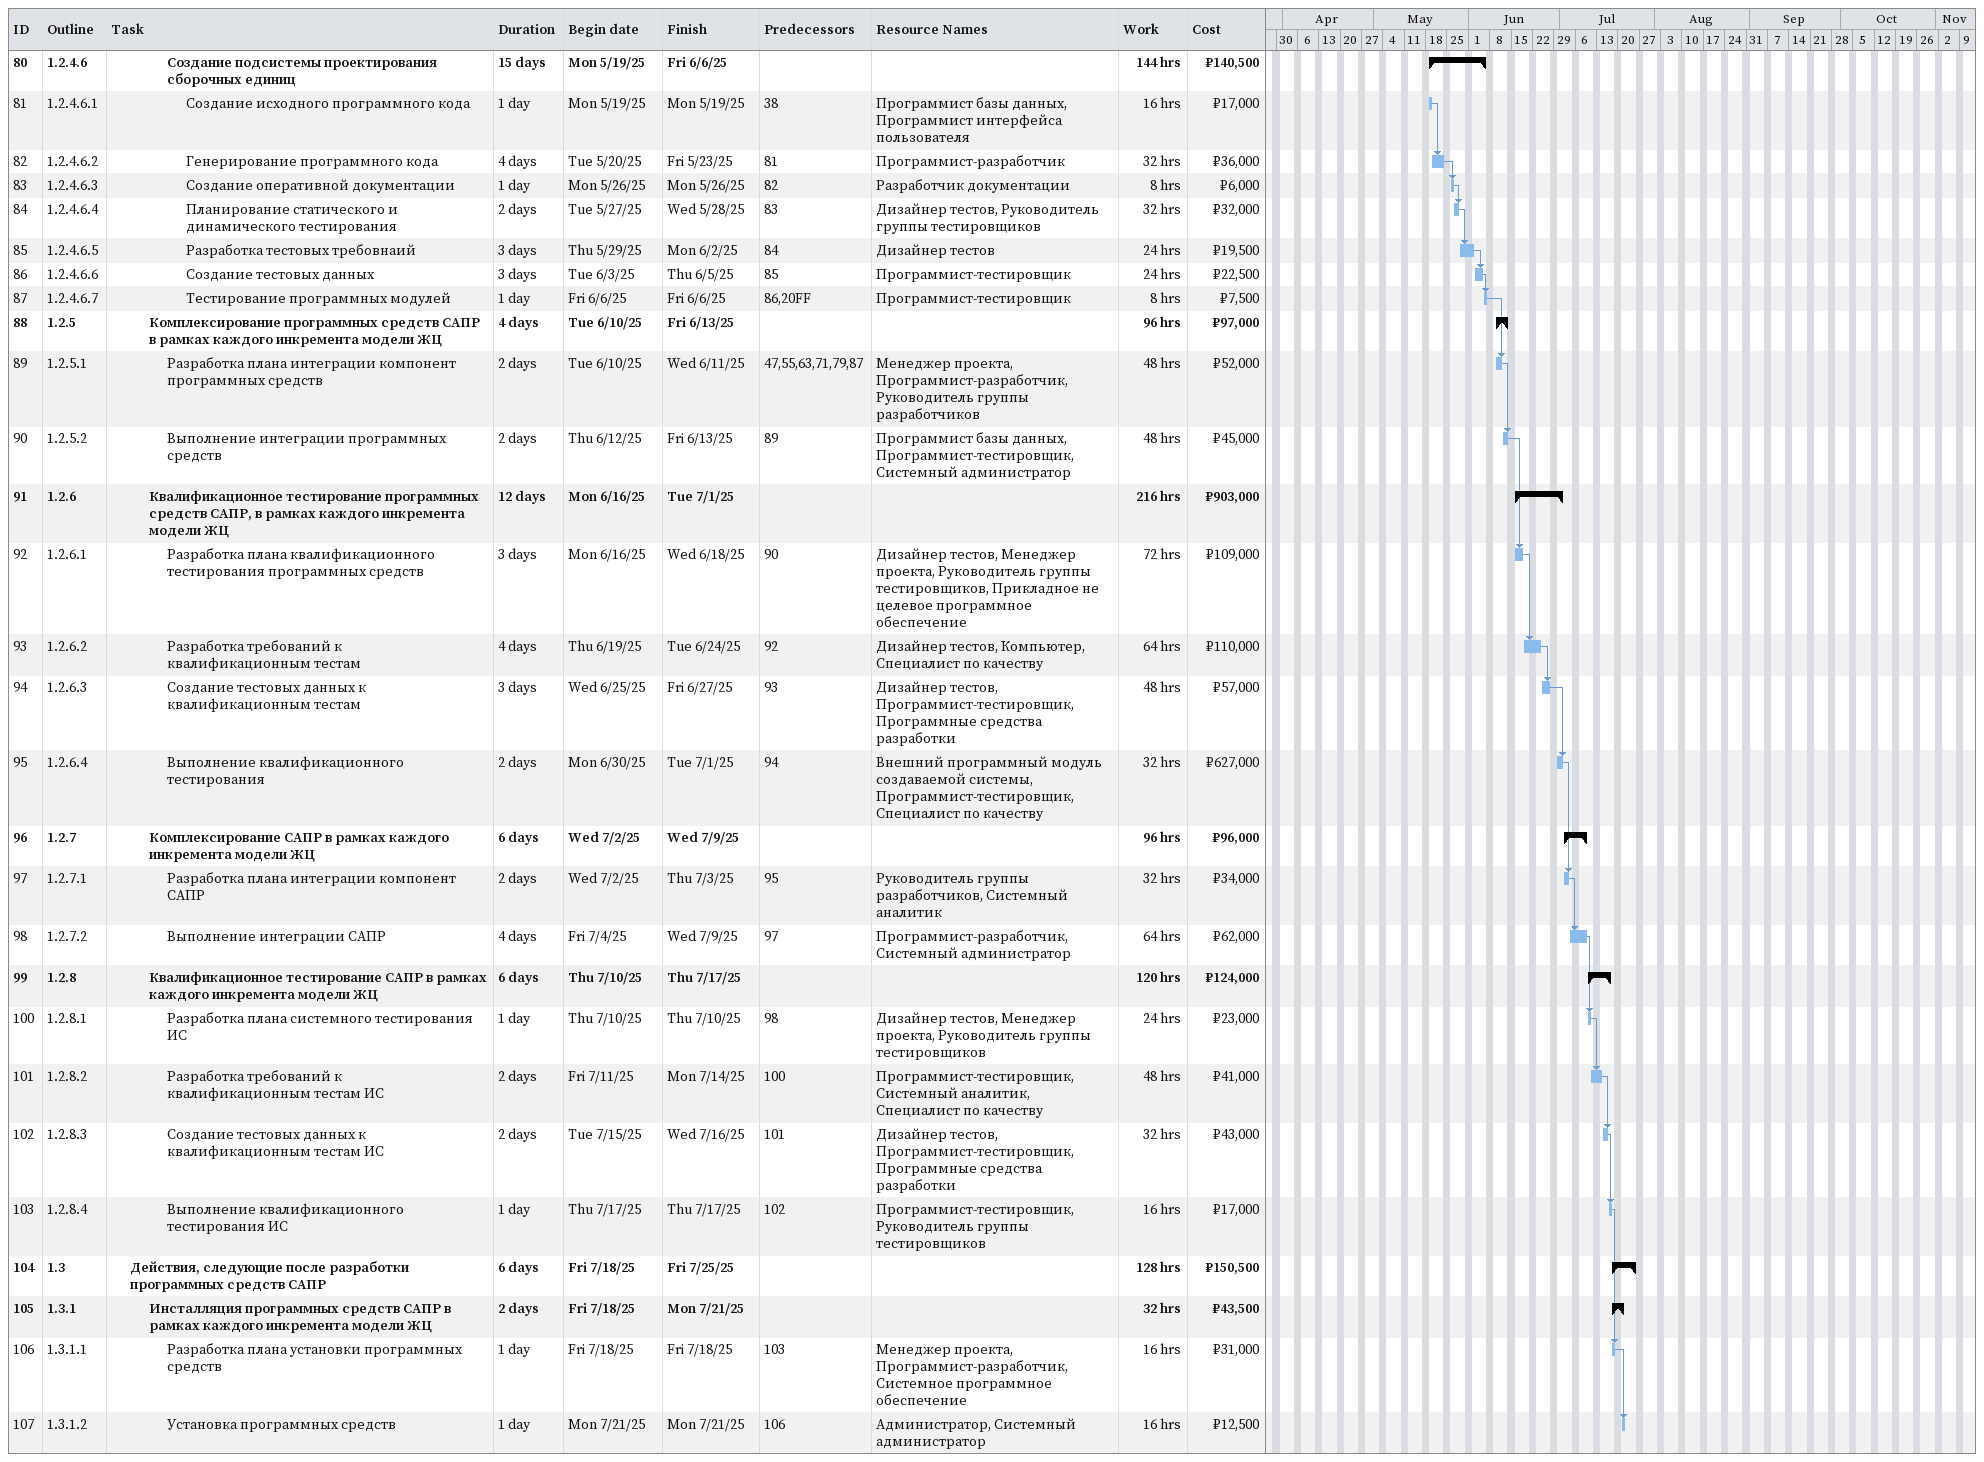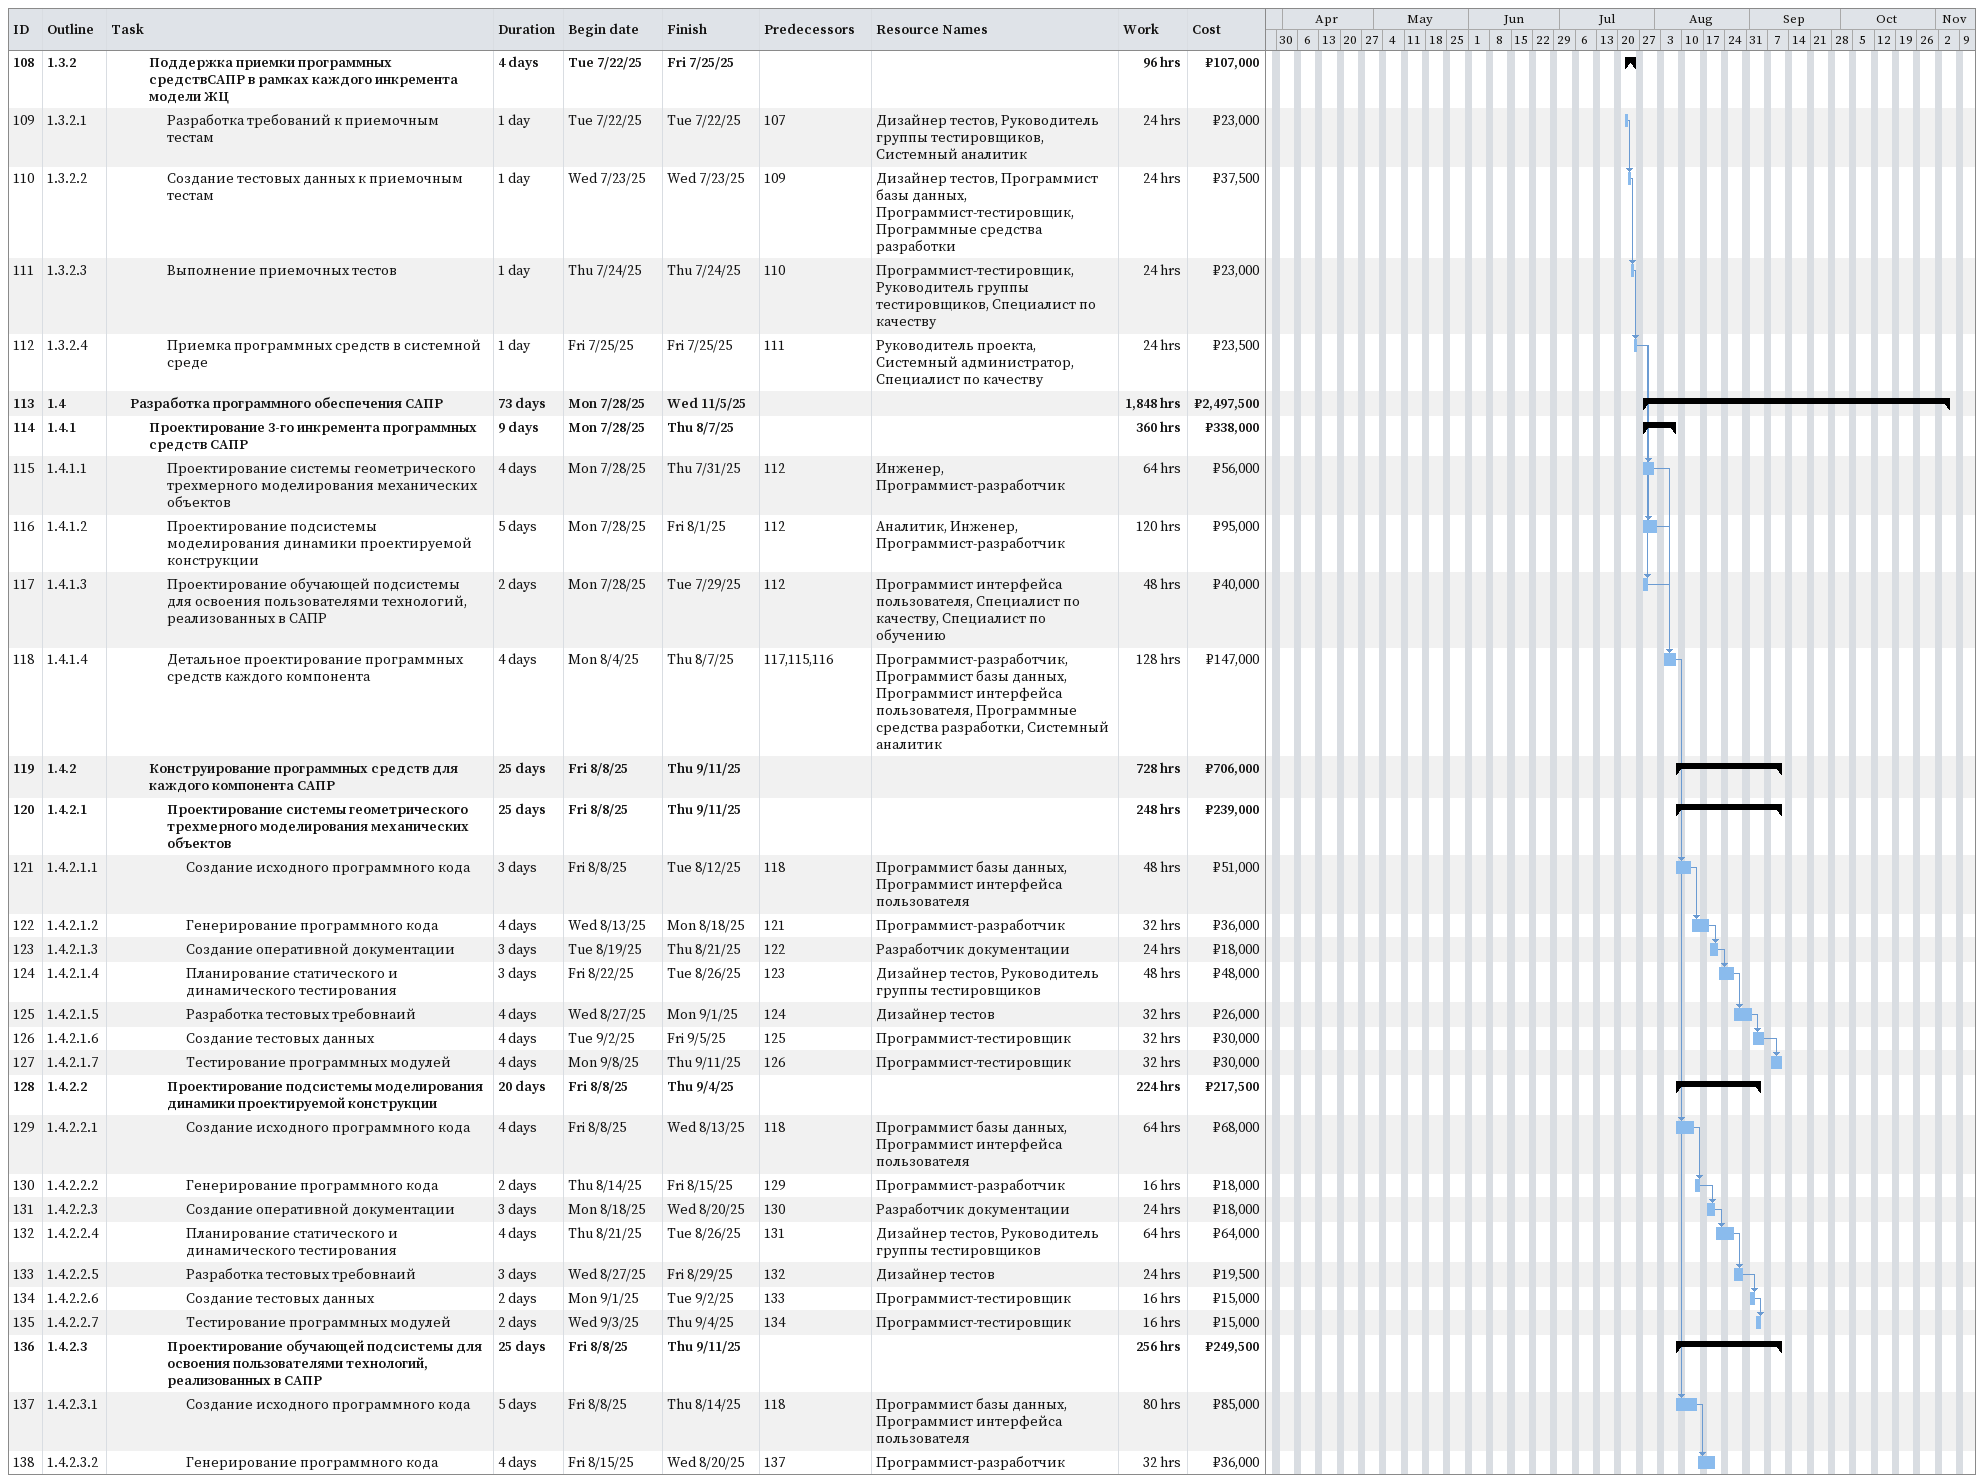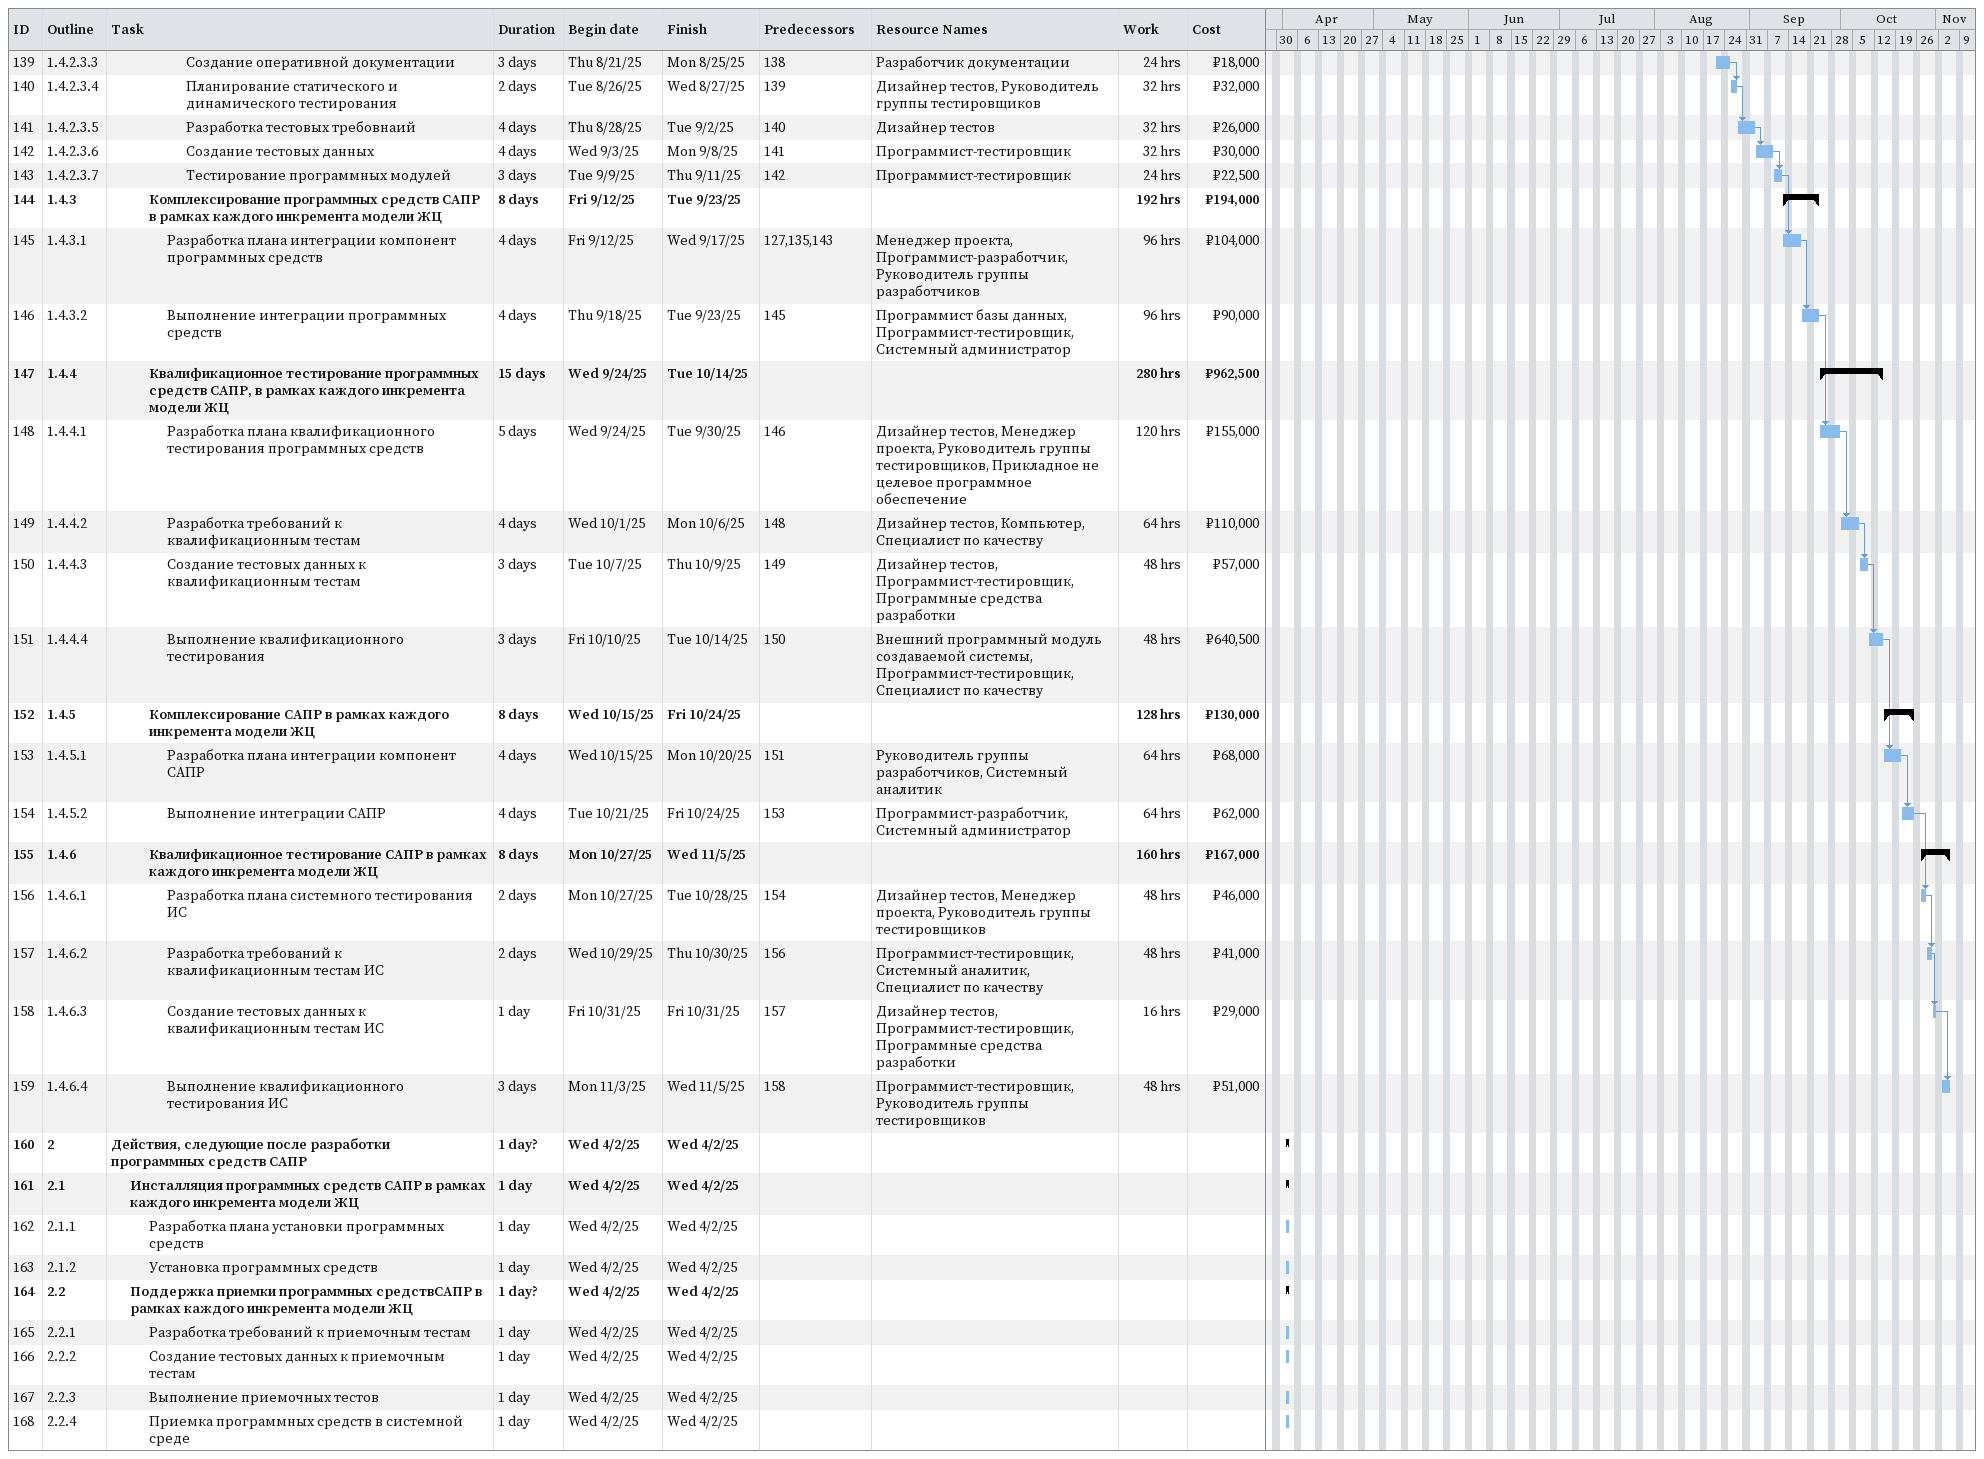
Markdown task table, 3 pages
| ID | WBS | Task | Duration | Start | Finish | Predecessors | Resources | Work (h) | Cost (₽) |
|---|---|---|---|---|---|---|---|---|---|
| 80 | 1.2.4.6 | **Создание подсистемы проектирования сборочных единиц** | 15d | 2025-05-19 | 2025-06-06 |  |  | 144 | 140500 |
| 81 | 1.2.4.6.1 | Создание исходного программного кода | 1d | 2025-05-19 | 2025-05-19 | 38 | Программист базы данных, Программист интерфейса пользователя | 16 | 17000 |
| 82 | 1.2.4.6.2 | Генерирование программного кода | 4d | 2025-05-20 | 2025-05-23 | 81 | Программист-разработчик | 32 | 36000 |
| 83 | 1.2.4.6.3 | Создание оперативной документации | 1d | 2025-05-26 | 2025-05-26 | 82 | Разработчик документации | 8 | 6000 |
| 84 | 1.2.4.6.4 | Планирование статического и динамического тестирования | 2d | 2025-05-27 | 2025-05-28 | 83 | Дизайнер тестов, Руководитель группы тестировщиков | 32 | 32000 |
| 85 | 1.2.4.6.5 | Разработка тестовых требовнаий | 3d | 2025-05-29 | 2025-06-02 | 84 | Дизайнер тестов | 24 | 19500 |
| 86 | 1.2.4.6.6 | Создание тестовых данных | 3d | 2025-06-03 | 2025-06-05 | 85 | Программист-тестировщик | 24 | 22500 |
| 87 | 1.2.4.6.7 | Тестирование программных модулей | 1d | 2025-06-06 | 2025-06-06 | 86, 20FF | Программист-тестировщик | 8 | 7500 |
| 88 | 1.2.5 | **Комплексирование программных средств САПР в рамках каждого инкремента модели ЖЦ** | 4d | 2025-06-10 | 2025-06-13 |  |  | 96 | 97000 |
| 89 | 1.2.5.1 | Разработка плана интеграции компонент программных средств | 2d | 2025-06-10 | 2025-06-11 | 47, 55, 63, 71, 79, 87 | Менеджер проекта, Программист-разработчик, Руководитель группы разработчиков | 48 | 52000 |
| 90 | 1.2.5.2 | Выполнение интеграции программных средств | 2d | 2025-06-12 | 2025-06-13 | 89 | Программист базы данных, Программист-тестировщик, Системный администратор | 48 | 45000 |
| 91 | 1.2.6 | **Квалификационное тестирование программных средств САПР, в рамках каждого инкремента модели ЖЦ** | 12d | 2025-06-16 | 2025-07-01 |  |  | 216 | 903000 |
| 92 | 1.2.6.1 | Разработка плана квалификационного тестирования программных средств | 3d | 2025-06-16 | 2025-06-18 | 90 | Дизайнер тестов, Менеджер проекта, Руководитель группы тестировщиков, Прикладное не целевое программное обеспечение | 72 | 109000 |
| 93 | 1.2.6.2 | Разработка требований к квалификационным тестам | 4d | 2025-06-19 | 2025-06-24 | 92 | Дизайнер тестов, Компьютер, Специалист по качеству | 64 | 110000 |
| 94 | 1.2.6.3 | Создание тестовых данных к квалификационным тестам | 3d | 2025-06-25 | 2025-06-27 | 93 | Дизайнер тестов, Программист-тестировщик, Программные средства разработки | 48 | 57000 |
| 95 | 1.2.6.4 | Выполнение квалификационного тестирования | 2d | 2025-06-30 | 2025-07-01 | 94 | Внешний программный модуль создаваемой системы, Программист-тестировщик, Специалист по качеству | 32 | 627000 |
| 96 | 1.2.7 | **Комплексирование САПР в рамках каждого инкремента модели ЖЦ** | 6d | 2025-07-02 | 2025-07-09 |  |  | 96 | 96000 |
| 97 | 1.2.7.1 | Разработка плана интеграции компонент САПР | 2d | 2025-07-02 | 2025-07-03 | 95 | Руководитель группы разработчиков, Системный аналитик | 32 | 34000 |
| 98 | 1.2.7.2 | Выполнение интеграции САПР | 4d | 2025-07-04 | 2025-07-09 | 97 | Программист-разработчик, Системный администратор | 64 | 62000 |
| 99 | 1.2.8 | **Квалификационное тестирование САПР в рамках каждого инкремента модели ЖЦ** | 6d | 2025-07-10 | 2025-07-17 |  |  | 120 | 124000 |
| 100 | 1.2.8.1 | Разработка плана системного тестирования ИС | 1d | 2025-07-10 | 2025-07-10 | 98 | Дизайнер тестов, Менеджер проекта, Руководитель группы тестировщиков | 24 | 23000 |
| 101 | 1.2.8.2 | Разработка требований к квалификационным тестам ИС | 2d | 2025-07-11 | 2025-07-14 | 100 | Программист-тестировщик, Системный аналитик, Специалист по качеству | 48 | 41000 |
| 102 | 1.2.8.3 | Создание тестовых данных к квалификационным тестам ИС | 2d | 2025-07-15 | 2025-07-16 | 101 | Дизайнер тестов, Программист-тестировщик, Программные средства разработки | 32 | 43000 |
| 103 | 1.2.8.4 | Выполнение квалификационного тестирования ИС | 1d | 2025-07-17 | 2025-07-17 | 102 | Программист-тестировщик, Руководитель группы тестировщиков | 16 | 17000 |
| 104 | 1.3 | **Действия, следующие после разработки программных средств САПР** | 6d | 2025-07-18 | 2025-07-25 |  |  | 128 | 150500 |
| 105 | 1.3.1 | **Инсталляция программных средств САПР в рамках каждого инкремента модели ЖЦ** | 2d | 2025-07-18 | 2025-07-21 |  |  | 32 | 43500 |
| 106 | 1.3.1.1 | Разработка плана установки программных средств | 1d | 2025-07-18 | 2025-07-18 | 103 | Менеджер проекта, Программист-разработчик, Системное программное обеспечение | 16 | 31000 |
| 107 | 1.3.1.2 | Установка программных средств | 1d | 2025-07-21 | 2025-07-21 | 106 | Администратор, Системный администратор | 16 | 12500 |
| 108 | 1.3.2 | **Поддержка приемки программных средствСАПР в рамках каждого инкремента модели ЖЦ** | 4d | 2025-07-22 | 2025-07-25 |  |  | 96 | 107000 |
| 109 | 1.3.2.1 | Разработка требований к приемочным тестам | 1d | 2025-07-22 | 2025-07-22 | 107 | Дизайнер тестов, Руководитель группы тестировщиков, Системный аналитик | 24 | 23000 |
| 110 | 1.3.2.2 | Создание тестовых данных к приемочным тестам | 1d | 2025-07-23 | 2025-07-23 | 109 | Дизайнер тестов, Программист базы данных, Программист-тестировщик, Программные средства разработки | 24 | 37500 |
| 111 | 1.3.2.3 | Выполнение приемочных тестов | 1d | 2025-07-24 | 2025-07-24 | 110 | Программист-тестировщик, Руководитель группы тестировщиков, Специалист по качеству | 24 | 23000 |
| 112 | 1.3.2.4 | Приемка программных средств в системной среде | 1d | 2025-07-25 | 2025-07-25 | 111 | Руководитель проекта, Системный администратор, Специалист по качеству | 24 | 23500 |
| 113 | 1.4 | **Разработка программного обеспечения САПР** | 73d | 2025-07-28 | 2025-11-05 |  |  | 1848 | 2497500 |
| 114 | 1.4.1 | **Проектирование 3-го инкремента программных средств САПР** | 9d | 2025-07-28 | 2025-08-07 |  |  | 360 | 338000 |
| 115 | 1.4.1.1 | Проектирование системы геометрического трехмерного моделирования механических объектов | 4d | 2025-07-28 | 2025-07-31 | 112 | Инженер, Программист-разработчик | 64 | 56000 |
| 116 | 1.4.1.2 | Проектирование подсистемы моделирования динамики проектируемой конструкции | 5d | 2025-07-28 | 2025-08-01 | 112 | Аналитик, Инженер, Программист-разработчик | 120 | 95000 |
| 117 | 1.4.1.3 | Проектирование обучающей подсистемы для освоения пользователями технологий, реализованных в САПР | 2d | 2025-07-28 | 2025-07-29 | 112 | Программист интерфейса пользователя, Специалист по качеству, Специалист по обучению | 48 | 40000 |
| 118 | 1.4.1.4 | Детальное проектирование программных средств каждого компонента | 4d | 2025-08-04 | 2025-08-07 | 117, 115, 116 | Программист-разработчик, Программист базы данных, Программист интерфейса пользователя, Программные средства разработки, Системный аналитик | 128 | 147000 |
| 119 | 1.4.2 | **Конструирование программных средств для каждого компонента САПР** | 25d | 2025-08-08 | 2025-09-11 |  |  | 728 | 706000 |
| 120 | 1.4.2.1 | **Проектирование системы геометрического трехмерного моделирования механических объектов** | 25d | 2025-08-08 | 2025-09-11 |  |  | 248 | 239000 |
| 121 | 1.4.2.1.1 | Создание исходного программного кода | 3d | 2025-08-08 | 2025-08-12 | 118 | Программист базы данных, Программист интерфейса пользователя | 48 | 51000 |
| 122 | 1.4.2.1.2 | Генерирование программного кода | 4d | 2025-08-13 | 2025-08-18 | 121 | Программист-разработчик | 32 | 36000 |
| 123 | 1.4.2.1.3 | Создание оперативной документации | 3d | 2025-08-19 | 2025-08-21 | 122 | Разработчик документации | 24 | 18000 |
| 124 | 1.4.2.1.4 | Планирование статического и динамического тестирования | 3d | 2025-08-22 | 2025-08-26 | 123 | Дизайнер тестов, Руководитель группы тестировщиков | 48 | 48000 |
| 125 | 1.4.2.1.5 | Разработка тестовых требовнаий | 4d | 2025-08-27 | 2025-09-01 | 124 | Дизайнер тестов | 32 | 26000 |
| 126 | 1.4.2.1.6 | Создание тестовых данных | 4d | 2025-09-02 | 2025-09-05 | 125 | Программист-тестировщик | 32 | 30000 |
| 127 | 1.4.2.1.7 | Тестирование программных модулей | 4d | 2025-09-08 | 2025-09-11 | 126 | Программист-тестировщик | 32 | 30000 |
| 128 | 1.4.2.2 | **Проектирование подсистемы моделирования динамики проектируемой конструкции** | 20d | 2025-08-08 | 2025-09-04 |  |  | 224 | 217500 |
| 129 | 1.4.2.2.1 | Создание исходного программного кода | 4d | 2025-08-08 | 2025-08-13 | 118 | Программист базы данных, Программист интерфейса пользователя | 64 | 68000 |
| 130 | 1.4.2.2.2 | Генерирование программного кода | 2d | 2025-08-14 | 2025-08-15 | 129 | Программист-разработчик | 16 | 18000 |
| 131 | 1.4.2.2.3 | Создание оперативной документации | 3d | 2025-08-18 | 2025-08-20 | 130 | Разработчик документации | 24 | 18000 |
| 132 | 1.4.2.2.4 | Планирование статического и динамического тестирования | 4d | 2025-08-21 | 2025-08-26 | 131 | Дизайнер тестов, Руководитель группы тестировщиков | 64 | 64000 |
| 133 | 1.4.2.2.5 | Разработка тестовых требовнаий | 3d | 2025-08-27 | 2025-08-29 | 132 | Дизайнер тестов | 24 | 19500 |
| 134 | 1.4.2.2.6 | Создание тестовых данных | 2d | 2025-09-01 | 2025-09-02 | 133 | Программист-тестировщик | 16 | 15000 |
| 135 | 1.4.2.2.7 | Тестирование программных модулей | 2d | 2025-09-03 | 2025-09-04 | 134 | Программист-тестировщик | 16 | 15000 |
| 136 | 1.4.2.3 | **Проектирование обучающей подсистемы для освоения пользователями технологий, реализованных в САПР** | 25d | 2025-08-08 | 2025-09-11 |  |  | 256 | 249500 |
| 137 | 1.4.2.3.1 | Создание исходного программного кода | 5d | 2025-08-08 | 2025-08-14 | 118 | Программист базы данных, Программист интерфейса пользователя | 80 | 85000 |
| 138 | 1.4.2.3.2 | Генерирование программного кода | 4d | 2025-08-15 | 2025-08-20 | 137 | Программист-разработчик | 32 | 36000 |
| 139 | 1.4.2.3.3 | Создание оперативной документации | 3d | 2025-08-21 | 2025-08-25 | 138 | Разработчик документации | 24 | 18000 |
| 140 | 1.4.2.3.4 | Планирование статического и динамического тестирования | 2d | 2025-08-26 | 2025-08-27 | 139 | Дизайнер тестов, Руководитель группы тестировщиков | 32 | 32000 |
| 141 | 1.4.2.3.5 | Разработка тестовых требовнаий | 4d | 2025-08-28 | 2025-09-02 | 140 | Дизайнер тестов | 32 | 26000 |
| 142 | 1.4.2.3.6 | Создание тестовых данных | 4d | 2025-09-03 | 2025-09-08 | 141 | Программист-тестировщик | 32 | 30000 |
| 143 | 1.4.2.3.7 | Тестирование программных модулей | 3d | 2025-09-09 | 2025-09-11 | 142 | Программист-тестировщик | 24 | 22500 |
| 144 | 1.4.3 | **Комплексирование программных средств САПР в рамках каждого инкремента модели ЖЦ** | 8d | 2025-09-12 | 2025-09-23 |  |  | 192 | 194000 |
| 145 | 1.4.3.1 | Разработка плана интеграции компонент программных средств | 4d | 2025-09-12 | 2025-09-17 | 127, 135, 143 | Менеджер проекта, Программист-разработчик, Руководитель группы разработчиков | 96 | 104000 |
| 146 | 1.4.3.2 | Выполнение интеграции программных средств | 4d | 2025-09-18 | 2025-09-23 | 145 | Программист базы данных, Программист-тестировщик, Системный администратор | 96 | 90000 |
| 147 | 1.4.4 | **Квалификационное тестирование программных средств САПР, в рамках каждого инкремента модели ЖЦ** | 15d | 2025-09-24 | 2025-10-14 |  |  | 280 | 962500 |
| 148 | 1.4.4.1 | Разработка плана квалификационного тестирования программных средств | 5d | 2025-09-24 | 2025-09-30 | 146 | Дизайнер тестов, Менеджер проекта, Руководитель группы тестировщиков, Прикладное не целевое программное обеспечение | 120 | 155000 |
| 149 | 1.4.4.2 | Разработка требований к квалификационным тестам | 4d | 2025-10-01 | 2025-10-06 | 148 | Дизайнер тестов, Компьютер, Специалист по качеству | 64 | 110000 |
| 150 | 1.4.4.3 | Создание тестовых данных к квалификационным тестам | 3d | 2025-10-07 | 2025-10-09 | 149 | Дизайнер тестов, Программист-тестировщик, Программные средства разработки | 48 | 57000 |
| 151 | 1.4.4.4 | Выполнение квалификационного тестирования | 3d | 2025-10-10 | 2025-10-14 | 150 | Внешний программный модуль создаваемой системы, Программист-тестировщик, Специалист по качеству | 48 | 640500 |
| 152 | 1.4.5 | **Комплексирование САПР в рамках каждого инкремента модели ЖЦ** | 8d | 2025-10-15 | 2025-10-24 |  |  | 128 | 130000 |
| 153 | 1.4.5.1 | Разработка плана интеграции компонент САПР | 4d | 2025-10-15 | 2025-10-20 | 151 | Руководитель группы разработчиков, Системный аналитик | 64 | 68000 |
| 154 | 1.4.5.2 | Выполнение интеграции САПР | 4d | 2025-10-21 | 2025-10-24 | 153 | Программист-разработчик, Системный администратор | 64 | 62000 |
| 155 | 1.4.6 | **Квалификационное тестирование САПР в рамках каждого инкремента модели ЖЦ** | 8d | 2025-10-27 | 2025-11-05 |  |  | 160 | 167000 |
| 156 | 1.4.6.1 | Разработка плана системного тестирования ИС | 2d | 2025-10-27 | 2025-10-28 | 154 | Дизайнер тестов, Менеджер проекта, Руководитель группы тестировщиков | 48 | 46000 |
| 157 | 1.4.6.2 | Разработка требований к квалификационным тестам ИС | 2d | 2025-10-29 | 2025-10-30 | 156 | Программист-тестировщик, Системный аналитик, Специалист по качеству | 48 | 41000 |
| 158 | 1.4.6.3 | Создание тестовых данных к квалификационным тестам ИС | 1d | 2025-10-31 | 2025-10-31 | 157 | Дизайнер тестов, Программист-тестировщик, Программные средства разработки | 16 | 29000 |
| 159 | 1.4.6.4 | Выполнение квалификационного тестирования ИС | 3d | 2025-11-03 | 2025-11-05 | 158 | Программист-тестировщик, Руководитель группы тестировщиков | 48 | 51000 |
| 160 | 2 | **Действия, следующие после разработки программных средств САПР** | 1d? | 2025-04-02 | 2025-04-02 |  |  |  |  |
| 161 | 2.1 | **Инсталляция программных средств САПР в рамках каждого инкремента модели ЖЦ** | 1d | 2025-04-02 | 2025-04-02 |  |  |  |  |
| 162 | 2.1.1 | Разработка плана установки программных средств | 1d | 2025-04-02 | 2025-04-02 |  |  |  |  |
| 163 | 2.1.2 | Установка программных средств | 1d | 2025-04-02 | 2025-04-02 |  |  |  |  |
| 164 | 2.2 | **Поддержка приемки программных средствСАПР в рамках каждого инкремента модели ЖЦ** | 1d? | 2025-04-02 | 2025-04-02 |  |  |  |  |
| 165 | 2.2.1 | Разработка требований к приемочным тестам | 1d | 2025-04-02 | 2025-04-02 |  |  |  |  |
| 166 | 2.2.2 | Создание тестовых данных к приемочным тестам | 1d | 2025-04-02 | 2025-04-02 |  |  |  |  |
| 167 | 2.2.3 | Выполнение приемочных тестов | 1d | 2025-04-02 | 2025-04-02 |  |  |  |  |
| 168 | 2.2.4 | Приемка программных средств в системной среде | 1d | 2025-04-02 | 2025-04-02 |  |  |  |  |
